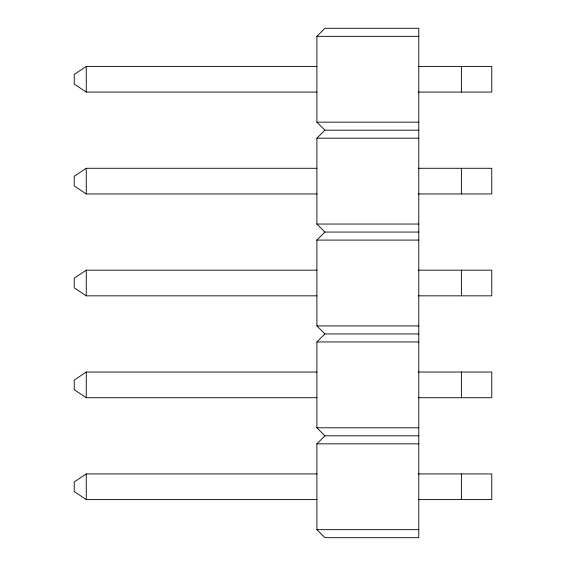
<?xml version="1.0" encoding="UTF-8"?>
<svg xmlns="http://www.w3.org/2000/svg" width="566" height="566" viewBox="0 0 566 566"><rect width="100%" height="100%" fill="white"/><g stroke="black" fill="none" stroke-linecap="round" stroke-linejoin="round"><path stroke-width="0.85" d="M418.776 130.18L324.912 130.18L316.896 122.157L316.896 36.323L324.912 28.3L418.776 28.3L418.776 537.7L324.912 537.7L316.896 529.677L316.896 443.843L324.912 435.82L418.776 435.82M418.776 232.06L324.912 232.06L316.896 224.037L316.896 138.203L324.912 130.18M418.776 333.94L324.912 333.94L316.896 325.917L316.896 240.083L324.912 232.06M324.912 435.82L316.896 427.797L316.896 341.963L324.912 333.94M316.896 66.406L86.258 66.406L74.224 74.429L74.224 84.051L86.258 92.074L316.896 92.074M316.896 168.286L86.258 168.286L74.224 176.309L74.224 185.931L86.258 193.954L316.896 193.954M316.896 270.166L86.258 270.166L74.224 278.189L74.224 287.811L86.258 295.834L316.896 295.834M316.896 372.046L86.258 372.046L74.224 380.069L74.224 389.691L86.258 397.714L316.896 397.714M316.896 473.926L86.258 473.926L74.224 481.949L74.224 491.571L86.258 499.594L316.896 499.594M316.896 36.323L418.776 36.323M418.324 66.406L491.776 66.406L491.776 92.074L418.324 92.074M316.896 122.157L418.776 122.157M316.896 138.203L418.776 138.203M418.324 168.286L491.776 168.286L491.776 193.954L418.324 193.954M316.896 224.037L418.776 224.037M316.896 240.083L418.776 240.083M418.324 270.166L491.776 270.166L491.776 295.834L418.324 295.834M316.896 325.917L418.776 325.917M316.896 341.963L418.776 341.963M418.324 372.046L491.776 372.046L491.776 397.714L418.324 397.714M316.896 427.797L418.776 427.797M316.896 443.843L418.776 443.843M418.324 473.926L491.776 473.926L491.776 499.594L418.324 499.594M316.896 529.677L418.776 529.677M461.403 66.406L461.403 92.074M461.403 168.286L461.403 193.954M461.403 270.166L461.403 295.834M461.403 372.046L461.403 397.714M461.403 473.926L461.403 499.594M86.258 66.406L86.258 92.074M86.258 168.286L86.258 193.954M86.258 270.166L86.258 295.834M86.258 372.046L86.258 397.714M86.258 473.926L86.258 499.594"/></g></svg>
